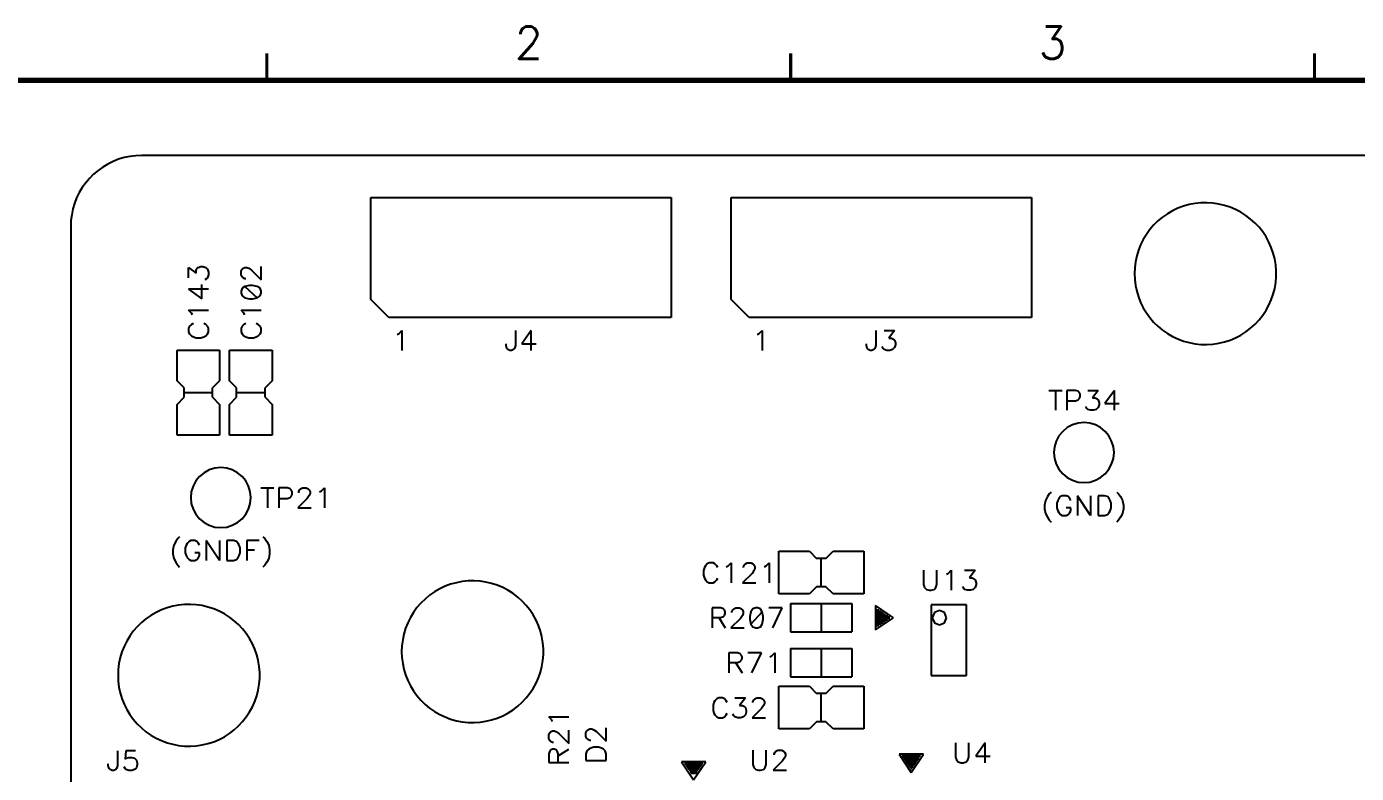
# Model space of a CAD drawing. Extents: x 295 to 953, y 10 to 290.
# Drawn here: x 518.4 to 642.1, y 220.5 to 290 of the extents above; entities that cross this region are included whole.
import ezdxf
from ezdxf.enums import TextEntityAlignment as Align

# ---------------------------------------------------------------- set-up
doc = ezdxf.new("R2010")
doc.units = 0
doc.header["$LTSCALE"] = 5
doc.header["$MEASUREMENT"] = 0
doc.layers.get('0').update_dxf_attribs({"linetype": 'CONTINUOUS', "lineweight": 25})
for name, color, linetype in [('DV-DPO-A6_TSK', 14, 'CONTINUOUS'), ('문자', 4, 'CONTINUOUS'), ('테두리', 3, 'CONTINUOUS')]:
    doc.layers.add(name, color=color, linetype=linetype)
doc.styles.get("Standard").update_dxf_attribs({"font": 'simplex.shx'})

# ---------------------------------------------------------------- blocks, each defined once
blk = doc.blocks.new('C')
at = {"layer": '테두리'}
for points, const_width in [([(63.75, 287.5), (63.75, 285)], 0.3), ([(112.5, 287.5), (112.5, 285)], 0.3), ([(161.25, 287.5), (161.25, 285)], 0.3), ([(15, 285), (15, 15), (405, 15), (405, 285), (15, 285)], 0.5)]:
    blk.add_lwpolyline(points, dxfattribs=dict(at, const_width=const_width))
at = {"layer": '문자'}
for s, p in [('2', (88.12, 288.5)), ('3', (136.88, 288.5))]:
    blk.add_text(s, height=3, dxfattribs=at).set_placement(p, align=Align.MIDDLE)

msp = doc.modelspace()

# ---------------------------------------------------------------- linework, layer by layer
at = {"layer": 'DV-DPO-A6_TSK', "color": 7}
for p, q in [((526.42, 277.44), (525.93, 277.2)), ((526.93, 277.64), (526.42, 277.44)), ((527.46, 277.8), (526.93, 277.64)), ((527.99, 277.91), (527.46, 277.8)), ((528.53, 277.97), (527.99, 277.91)), ((529.08, 278), (528.53, 277.97)), ((845.88, 278), (529.08, 278)), ((524.61, 276.25), (524.22, 275.87)), ((525.02, 276.61), (524.61, 276.25)), ((525.47, 276.92), (525.02, 276.61)), ((525.93, 277.2), (525.47, 276.92)), ((523.55, 275.01), (523.27, 274.54)), ((523.87, 275.45), (523.55, 275.01)), ((524.22, 275.87), (523.87, 275.45)), ((522.83, 273.54), (522.68, 273.02)), ((523.03, 274.05), (522.83, 273.54)), ((523.27, 274.54), (523.03, 274.05)), ((550.42, 274.08), (578.36, 274.08)), ((550.42, 264.58), (550.42, 274.08)), ((578.36, 274.08), (578.36, 262.9)), ((583.95, 274.08), (611.89, 274.08)), ((583.95, 264.58), (583.95, 274.08)), ((611.89, 274.08), (611.89, 262.9)), ((627.11, 273.53), (626.57, 273.42)), ((627.66, 273.58), (627.11, 273.53)), ((628.21, 273.59), (627.66, 273.58)), ((628.77, 273.56), (628.21, 273.59)), ((629.31, 273.48), (628.77, 273.56)), ((522.57, 272.48), (522.5, 271.94)), ((522.68, 273.02), (522.57, 272.48)), ((624.54, 272.57), (624.08, 272.25)), ((625.02, 272.84), (624.54, 272.57)), ((625.51, 273.08), (625.02, 272.84)), ((626.03, 273.27), (625.51, 273.08)), ((626.57, 273.42), (626.03, 273.27)), ((629.85, 273.35), (629.31, 273.48)), ((630.38, 273.19), (629.85, 273.35)), ((630.88, 272.97), (630.38, 273.19)), ((631.38, 272.71), (630.88, 272.97)), ((631.84, 272.41), (631.38, 272.71)), ((632.28, 272.08), (631.84, 272.41)), ((522.5, 271.94), (522.48, 271.4)), ((522.48, 271.4), (522.48, 75.6)), ((622.91, 271.1), (622.58, 270.65)), ((623.26, 271.51), (622.91, 271.1)), ((623.66, 271.9), (623.26, 271.51)), ((624.08, 272.25), (623.66, 271.9)), ((632.7, 271.71), (632.28, 272.08)), ((633.07, 271.31), (632.7, 271.71)), ((633.42, 270.88), (633.07, 271.31)), ((622.29, 270.18), (622.04, 269.68)), ((622.58, 270.65), (622.29, 270.18)), ((633.72, 270.41), (633.42, 270.88)), ((633.99, 269.93), (633.72, 270.41)), ((634.21, 269.42), (633.99, 269.93)), ((621.68, 268.64), (621.57, 268.1)), ((621.84, 269.17), (621.68, 268.64)), ((622.04, 269.68), (621.84, 269.17)), ((634.39, 268.91), (634.21, 269.42)), ((634.53, 268.37), (634.39, 268.91)), ((533.45, 266.6), (533.45, 267.58)), ((533.45, 267.58), (534.15, 267.04)), ((534.15, 267.31), (534.24, 267.49)), ((534.24, 267.49), (534.33, 267.58)), ((534.33, 267.58), (534.59, 267.66)), ((534.59, 267.66), (534.77, 267.66)), ((534.77, 267.66), (535.04, 267.58)), ((535.04, 267.58), (535.21, 267.4)), ((535.21, 267.4), (535.3, 267.13)), ((538.34, 267.22), (538.43, 267.4)), ((538.43, 267.4), (538.51, 267.49)), ((538.51, 267.49), (538.69, 267.58)), ((538.69, 267.58), (538.87, 267.58)), ((538.87, 267.58), (539.04, 267.49)), ((539.04, 267.49), (539.31, 267.31)), ((540.19, 266.42), (540.19, 267.66)), ((621.5, 267.55), (621.47, 267)), ((621.57, 268.1), (621.5, 267.55)), ((634.62, 267.83), (634.53, 268.37)), ((634.67, 267.27), (634.62, 267.83)), ((534.15, 267.04), (534.15, 267.31)), ((535.12, 266.51), (534.95, 266.42)), ((535.21, 266.6), (535.12, 266.51)), ((535.3, 266.87), (535.21, 266.6)), ((535.3, 267.13), (535.3, 266.87)), ((538.34, 266.87), (538.34, 267.22)), ((538.43, 266.69), (538.34, 266.87)), ((538.51, 266.6), (538.43, 266.69)), ((538.69, 266.51), (538.51, 266.6)), ((538.78, 266.51), (538.69, 266.51)), ((539.31, 267.31), (540.19, 266.42)), ((621.47, 267), (621.5, 266.45)), ((621.5, 266.45), (621.57, 265.9)), ((634.53, 265.62), (634.62, 266.17)), ((634.62, 266.17), (634.67, 266.72)), ((634.67, 266.72), (634.67, 267.27)), ((535.3, 265.54), (533.45, 265.54)), ((533.45, 265.54), (534.68, 264.66)), ((534.68, 264.66), (534.68, 265.98)), ((538.43, 265.63), (538.34, 265.36)), ((538.34, 265.36), (538.34, 265.18)), ((538.34, 265.18), (538.43, 264.92)), ((538.69, 265.8), (538.43, 265.63)), ((538.43, 264.92), (538.69, 264.74)), ((539.13, 265.89), (538.69, 265.8)), ((538.69, 265.8), (539.84, 264.74)), ((539.4, 265.89), (539.13, 265.89)), ((539.84, 265.8), (539.4, 265.89)), ((540.1, 265.63), (539.84, 265.8)), ((539.84, 264.74), (540.1, 264.92)), ((540.19, 265.36), (540.1, 265.63)), ((540.1, 264.92), (540.19, 265.18)), ((540.19, 265.18), (540.19, 265.36)), ((621.57, 265.9), (621.68, 265.36)), ((621.68, 265.36), (621.84, 264.83)), ((634.21, 264.57), (634.39, 265.09)), ((634.39, 265.09), (634.53, 265.62)), ((538.69, 264.74), (539.13, 264.66)), ((539.13, 264.66), (539.4, 264.66)), ((539.4, 264.66), (539.84, 264.74)), ((552.09, 262.9), (550.42, 264.58)), ((585.62, 262.9), (583.95, 264.58)), ((621.84, 264.83), (622.04, 264.31)), ((622.04, 264.31), (622.29, 263.82)), ((622.29, 263.82), (622.58, 263.35)), ((633.72, 263.58), (633.99, 264.06)), ((633.99, 264.06), (634.21, 264.57)), ((533.71, 263.33), (533.45, 263.6)), ((533.45, 263.6), (535.3, 263.6)), ((533.8, 263.16), (533.71, 263.33)), ((538.6, 263.33), (538.34, 263.6)), ((538.34, 263.6), (540.19, 263.6)), ((538.69, 263.16), (538.6, 263.33)), ((578.36, 262.9), (552.09, 262.9)), ((611.89, 262.9), (585.62, 262.9)), ((622.58, 263.35), (622.91, 262.9)), ((622.91, 262.9), (623.26, 262.48)), ((623.26, 262.48), (623.66, 262.09)), ((632.7, 262.28), (633.07, 262.69)), ((633.07, 262.69), (633.42, 263.12)), ((633.42, 263.12), (633.72, 263.58)), ((533.54, 262.09), (533.45, 261.91)), ((533.45, 261.91), (533.45, 261.56)), ((533.45, 261.56), (533.54, 261.38)), ((533.71, 262.27), (533.54, 262.09)), ((533.54, 261.38), (533.71, 261.21)), ((533.89, 262.36), (533.71, 262.27)), ((533.71, 261.21), (533.89, 261.12)), ((535.04, 262.27), (534.86, 262.36)), ((534.86, 261.12), (535.04, 261.21)), ((535.21, 262.09), (535.04, 262.27)), ((535.04, 261.21), (535.21, 261.38)), ((535.3, 261.91), (535.21, 262.09)), ((535.21, 261.38), (535.3, 261.56)), ((535.3, 261.56), (535.3, 261.91)), ((538.43, 262.09), (538.34, 261.91)), ((538.34, 261.91), (538.34, 261.56)), ((538.34, 261.56), (538.43, 261.38)), ((538.6, 262.27), (538.43, 262.09)), ((538.43, 261.38), (538.6, 261.21)), ((538.78, 262.36), (538.6, 262.27)), ((538.6, 261.21), (538.78, 261.12)), ((539.93, 262.27), (539.75, 262.36)), ((539.75, 261.12), (539.93, 261.21)), ((540.1, 262.09), (539.93, 262.27)), ((539.93, 261.21), (540.1, 261.38)), ((540.19, 261.91), (540.1, 262.09)), ((540.1, 261.38), (540.19, 261.56)), ((540.19, 261.56), (540.19, 261.91)), ((552.86, 261.33), (553.03, 261.42)), ((553.03, 261.42), (553.3, 261.69)), ((553.3, 261.69), (553.3, 259.85)), ((563.86, 261.69), (563.86, 260.29)), ((565.34, 261.69), (564.47, 260.46)), ((565.34, 259.85), (565.34, 261.69)), ((586.39, 261.33), (586.56, 261.42)), ((586.56, 261.42), (586.82, 261.69)), ((586.82, 261.69), (586.82, 259.85)), ((597.39, 261.69), (597.39, 260.29)), ((598.17, 261.69), (599.13, 261.69)), ((599.13, 261.69), (598.61, 260.99)), ((623.66, 262.09), (624.08, 261.74)), ((624.08, 261.74), (624.54, 261.42)), ((624.54, 261.42), (625.02, 261.15)), ((625.02, 261.15), (625.51, 260.91)), ((630.88, 261.03), (631.38, 261.28)), ((631.38, 261.28), (631.84, 261.58)), ((631.84, 261.58), (632.28, 261.91)), ((632.28, 261.91), (632.7, 262.28)), ((533.89, 261.12), (534.15, 261.03)), ((534.15, 261.03), (534.59, 261.03)), ((534.59, 261.03), (534.86, 261.12)), ((538.78, 261.12), (539.04, 261.03)), ((539.04, 261.03), (539.48, 261.03)), ((539.48, 261.03), (539.75, 261.12)), ((562.99, 260.29), (562.99, 260.46)), ((563.07, 260.03), (562.99, 260.29)), ((563.16, 259.94), (563.07, 260.03)), ((563.34, 259.85), (563.16, 259.94)), ((563.69, 259.94), (563.51, 259.85)), ((563.77, 260.03), (563.69, 259.94)), ((563.86, 260.29), (563.77, 260.03)), ((564.47, 260.46), (565.78, 260.46)), ((596.52, 260.29), (596.52, 260.46)), ((596.6, 260.03), (596.52, 260.29)), ((596.69, 259.94), (596.6, 260.03)), ((596.87, 259.85), (596.69, 259.94)), ((597.22, 259.94), (597.04, 259.85)), ((597.3, 260.03), (597.22, 259.94)), ((597.39, 260.29), (597.3, 260.03)), ((598.09, 260.03), (598, 260.2)), ((598.17, 259.94), (598.09, 260.03)), ((598.44, 259.85), (598.17, 259.94)), ((598.61, 260.99), (598.87, 260.99)), ((598.96, 259.94), (598.7, 259.85)), ((598.87, 260.99), (599.05, 260.9)), ((599.13, 260.11), (598.96, 259.94)), ((599.05, 260.9), (599.13, 260.81)), ((599.13, 260.81), (599.22, 260.55)), ((599.22, 260.37), (599.13, 260.11)), ((599.22, 260.55), (599.22, 260.37)), ((625.51, 260.91), (626.03, 260.72)), ((626.03, 260.72), (626.57, 260.57)), ((626.57, 260.57), (627.11, 260.47)), ((627.11, 260.47), (627.66, 260.41)), ((627.66, 260.41), (628.21, 260.4)), ((628.21, 260.4), (628.77, 260.43)), ((628.77, 260.43), (629.31, 260.51)), ((629.31, 260.51), (629.85, 260.64)), ((629.85, 260.64), (630.38, 260.81)), ((630.38, 260.81), (630.88, 261.03)), ((532.37, 257.02), (532.37, 259.88)), ((532.37, 259.88), (536.33, 259.88)), ((536.33, 259.88), (536.33, 257.02)), ((537.26, 257.02), (537.26, 259.88)), ((537.26, 259.88), (541.22, 259.88)), ((541.22, 259.88), (541.22, 257.02)), ((563.51, 259.85), (563.34, 259.85)), ((597.04, 259.85), (596.87, 259.85)), ((598.7, 259.85), (598.44, 259.85)), ((533.03, 256.36), (532.37, 257.02)), ((533.03, 255.48), (533.03, 256.36)), ((536.33, 257.02), (535.67, 256.36)), ((535.67, 255.48), (535.67, 256.36)), ((537.92, 256.36), (537.26, 257.02)), ((537.92, 255.48), (537.92, 256.36)), ((541.22, 257.02), (540.56, 256.36)), ((540.56, 255.48), (540.56, 256.36)), ((532.37, 254.82), (533.03, 255.48)), ((533.03, 255.92), (535.67, 255.92)), ((535.67, 255.48), (536.33, 254.82)), ((537.26, 254.82), (537.92, 255.48)), ((537.92, 255.92), (540.56, 255.92)), ((540.56, 255.48), (541.22, 254.82)), ((613.5, 256.13), (614.74, 256.13)), ((614.12, 256.13), (614.12, 254.27)), ((615.98, 256.13), (615.18, 256.13)), ((615.18, 256.13), (615.18, 254.27)), ((615.18, 255.15), (615.98, 255.15)), ((616.24, 256.04), (615.98, 256.13)), ((615.98, 255.15), (616.24, 255.24)), ((616.33, 255.95), (616.24, 256.04)), ((616.24, 255.24), (616.33, 255.33)), ((616.42, 255.77), (616.33, 255.95)), ((616.33, 255.33), (616.42, 255.51)), ((616.42, 255.51), (616.42, 255.77)), ((617.13, 256.13), (618.1, 256.13)), ((618.1, 256.13), (617.57, 255.42)), ((617.57, 255.42), (617.83, 255.42)), ((617.83, 255.42), (618.01, 255.33)), ((618.01, 255.33), (618.1, 255.24)), ((618.1, 255.24), (618.19, 254.98)), ((618.19, 254.98), (618.19, 254.8)), ((619.6, 256.13), (618.72, 254.89)), ((619.6, 254.27), (619.6, 256.13)), ((532.37, 251.96), (532.37, 254.82)), ((536.33, 254.82), (536.33, 251.96)), ((537.26, 251.96), (537.26, 254.82)), ((541.22, 254.82), (541.22, 251.96)), ((617.04, 254.45), (616.95, 254.62)), ((617.13, 254.36), (617.04, 254.45)), ((617.39, 254.27), (617.13, 254.36)), ((617.66, 254.27), (617.39, 254.27)), ((617.92, 254.36), (617.66, 254.27)), ((618.1, 254.53), (617.92, 254.36)), ((618.19, 254.8), (618.1, 254.53)), ((618.72, 254.89), (620.04, 254.89)), ((615.22, 252.66), (614.8, 252.31)), ((615.7, 252.91), (615.22, 252.66)), ((616.23, 253.07), (615.7, 252.91)), ((616.78, 253.12), (616.23, 253.07)), ((617.32, 253.07), (616.78, 253.12)), ((617.84, 252.91), (617.32, 253.07)), ((618.32, 252.66), (617.84, 252.91)), ((618.75, 252.31), (618.32, 252.66)), ((536.33, 251.96), (532.37, 251.96)), ((541.22, 251.96), (537.26, 251.96)), ((614.19, 251.4), (614.03, 250.88)), ((614.45, 251.88), (614.19, 251.4)), ((614.8, 252.31), (614.45, 251.88)), ((619.09, 251.88), (618.75, 252.31)), ((619.35, 251.4), (619.09, 251.88)), ((619.51, 250.88), (619.35, 251.4)), ((614.03, 250.88), (613.98, 250.33)), ((613.98, 250.33), (614.03, 249.79)), ((619.57, 250.33), (619.51, 250.88)), ((619.51, 249.79), (619.57, 250.33)), ((535.9, 248.88), (535.37, 248.72)), ((536.45, 248.93), (535.9, 248.88)), ((536.99, 248.88), (536.45, 248.93)), ((537.51, 248.72), (536.99, 248.88)), ((614.03, 249.79), (614.19, 249.26)), ((614.19, 249.26), (614.45, 248.78)), ((614.45, 248.78), (614.8, 248.36)), ((618.75, 248.36), (619.09, 248.78)), ((619.09, 248.78), (619.35, 249.26)), ((619.35, 249.26), (619.51, 249.79)), ((534.12, 247.69), (533.87, 247.21)), ((534.47, 248.12), (534.12, 247.69)), ((534.89, 248.46), (534.47, 248.12)), ((535.37, 248.72), (534.89, 248.46)), ((538, 248.46), (537.51, 248.72)), ((538.42, 248.12), (538, 248.46)), ((538.77, 247.69), (538.42, 248.12)), ((539.02, 247.21), (538.77, 247.69)), ((614.8, 248.36), (615.22, 248.01)), ((615.22, 248.01), (615.7, 247.75)), ((615.7, 247.75), (616.23, 247.59)), ((616.23, 247.59), (616.78, 247.54)), ((616.78, 247.54), (617.32, 247.59)), ((617.32, 247.59), (617.84, 247.75)), ((617.84, 247.75), (618.32, 248.01)), ((618.32, 248.01), (618.75, 248.36)), ((533.7, 246.69), (533.65, 246.14)), ((533.87, 247.21), (533.7, 246.69)), ((539.19, 246.69), (539.02, 247.21)), ((539.24, 246.14), (539.19, 246.69)), ((540.16, 247.04), (541.39, 247.04)), ((540.78, 247.04), (540.78, 245.19)), ((542.63, 247.04), (541.84, 247.04)), ((541.84, 247.04), (541.84, 245.19)), ((542.9, 246.96), (542.63, 247.04)), ((542.99, 246.87), (542.9, 246.96)), ((543.07, 246.69), (542.99, 246.87)), ((542.99, 246.25), (543.07, 246.42)), ((543.07, 246.42), (543.07, 246.69)), ((543.7, 246.69), (543.78, 246.87)), ((543.7, 246.6), (543.7, 246.69)), ((543.78, 246.87), (543.87, 246.96)), ((543.87, 246.96), (544.05, 247.04)), ((544.05, 247.04), (544.4, 247.04)), ((544.4, 247.04), (544.58, 246.96)), ((544.67, 246.34), (544.49, 246.07)), ((544.58, 246.96), (544.67, 246.87)), ((544.67, 246.87), (544.76, 246.69)), ((544.76, 246.51), (544.67, 246.34)), ((544.76, 246.69), (544.76, 246.51)), ((545.64, 246.69), (545.82, 246.78)), ((545.82, 246.78), (546.08, 247.04)), ((546.08, 247.04), (546.08, 245.19)), ((613.54, 246.49), (613.37, 246.23)), ((613.72, 246.66), (613.54, 246.49)), ((614.76, 246.32), (614.59, 246.23)), ((615.12, 246.32), (614.76, 246.32)), ((615.29, 246.23), (615.12, 246.32)), ((617.38, 244.48), (616.16, 246.32)), ((616.16, 246.32), (616.16, 244.48)), ((617.38, 246.32), (617.38, 244.48)), ((618.08, 246.32), (618.08, 244.48)), ((618.69, 246.32), (618.08, 246.32)), ((618.95, 246.23), (618.69, 246.32)), ((619.83, 246.66), (620, 246.49)), ((620, 246.49), (620.18, 246.23)), ((533.65, 246.14), (533.7, 245.6)), ((533.7, 245.6), (533.87, 245.07)), ((533.87, 245.07), (534.12, 244.59)), ((538.77, 244.59), (539.02, 245.07)), ((539.02, 245.07), (539.19, 245.6)), ((539.19, 245.6), (539.24, 246.14)), ((541.84, 246.07), (542.63, 246.07)), ((542.63, 246.07), (542.9, 246.16)), ((542.9, 246.16), (542.99, 246.25)), ((544.49, 246.07), (543.61, 245.19)), ((543.61, 245.19), (544.85, 245.19)), ((613.19, 245.88), (613.1, 245.44)), ((613.1, 245.44), (613.1, 245.09)), ((613.1, 245.09), (613.19, 244.66)), ((613.37, 246.23), (613.19, 245.88)), ((614.33, 245.88), (614.24, 245.62)), ((614.24, 245.62), (614.24, 245.18)), ((614.24, 245.18), (614.33, 244.92)), ((614.42, 246.06), (614.33, 245.88)), ((614.59, 246.23), (614.42, 246.06)), ((615.55, 245.18), (615.12, 245.18)), ((615.46, 246.06), (615.29, 246.23)), ((615.55, 245.88), (615.46, 246.06)), ((615.55, 244.92), (615.55, 245.18)), ((619.13, 246.06), (618.95, 246.23)), ((619.22, 245.88), (619.13, 246.06)), ((619.31, 245.62), (619.22, 245.88)), ((619.22, 244.92), (619.31, 245.18)), ((619.31, 245.18), (619.31, 245.62)), ((620.18, 246.23), (620.35, 245.88)), ((620.35, 245.88), (620.44, 245.44)), ((620.44, 245.09), (620.35, 244.66)), ((620.44, 245.44), (620.44, 245.09)), ((534.12, 244.59), (534.47, 244.17)), ((534.47, 244.17), (534.89, 243.82)), ((534.89, 243.82), (535.37, 243.56)), ((537.51, 243.56), (538, 243.82)), ((538, 243.82), (538.42, 244.17)), ((538.42, 244.17), (538.77, 244.59)), ((613.19, 244.66), (613.37, 244.31)), ((613.37, 244.31), (613.54, 244.04)), ((613.54, 244.04), (613.72, 243.87)), ((614.33, 244.92), (614.42, 244.74)), ((614.42, 244.74), (614.59, 244.57)), ((614.59, 244.57), (614.76, 244.48)), ((614.76, 244.48), (615.12, 244.48)), ((615.12, 244.48), (615.29, 244.57)), ((615.29, 244.57), (615.46, 244.74)), ((615.46, 244.74), (615.55, 244.92)), ((618.08, 244.48), (618.69, 244.48)), ((618.69, 244.48), (618.95, 244.57)), ((618.95, 244.57), (619.13, 244.74)), ((619.13, 244.74), (619.22, 244.92)), ((620, 244.04), (619.83, 243.87)), ((620.18, 244.31), (620, 244.04)), ((620.35, 244.66), (620.18, 244.31)), ((535.37, 243.56), (535.9, 243.4)), ((535.9, 243.4), (536.45, 243.35)), ((536.45, 243.35), (536.99, 243.4)), ((536.99, 243.4), (537.51, 243.56)), ((532.08, 241.71), (531.99, 241.27)), ((532.26, 242.06), (532.08, 241.71)), ((532.44, 242.32), (532.26, 242.06)), ((532.61, 242.5), (532.44, 242.32)), ((533.23, 241.71), (533.14, 241.45)), ((533.14, 241.45), (533.14, 241)), ((533.32, 241.88), (533.23, 241.71)), ((533.49, 242.06), (533.32, 241.88)), ((533.67, 242.15), (533.49, 242.06)), ((534.02, 242.15), (533.67, 242.15)), ((534.2, 242.06), (534.02, 242.15)), ((534.37, 241.88), (534.2, 242.06)), ((534.46, 241.71), (534.37, 241.88)), ((536.31, 240.3), (535.08, 242.15)), ((535.08, 242.15), (535.08, 240.3)), ((536.31, 242.15), (536.31, 240.3)), ((537.02, 242.15), (537.02, 240.3)), ((537.63, 242.15), (537.02, 242.15)), ((537.9, 242.06), (537.63, 242.15)), ((538.07, 241.88), (537.9, 242.06)), ((538.16, 241.71), (538.07, 241.88)), ((538.25, 241.45), (538.16, 241.71)), ((538.25, 241), (538.25, 241.45)), ((540.01, 242.15), (538.87, 242.15)), ((538.87, 242.15), (538.87, 240.3)), ((540.36, 242.5), (540.54, 242.32)), ((540.54, 242.32), (540.72, 242.06)), ((540.72, 242.06), (540.9, 241.71)), ((540.9, 241.71), (540.99, 241.27)), ((531.99, 241.27), (531.99, 240.91)), ((531.99, 240.91), (532.08, 240.47)), ((532.08, 240.47), (532.26, 240.12)), ((532.26, 240.12), (532.44, 239.86)), ((533.14, 241), (533.23, 240.74)), ((533.23, 240.74), (533.32, 240.56)), ((533.32, 240.56), (533.49, 240.38)), ((533.49, 240.38), (533.67, 240.3)), ((533.67, 240.3), (534.02, 240.3)), ((534.46, 241), (534.02, 241)), ((534.02, 240.3), (534.2, 240.38)), ((534.2, 240.38), (534.37, 240.56)), ((534.37, 240.56), (534.46, 240.74)), ((534.46, 240.74), (534.46, 241)), ((537.02, 240.3), (537.63, 240.3)), ((537.63, 240.3), (537.9, 240.38)), ((537.9, 240.38), (538.07, 240.56)), ((538.07, 240.56), (538.16, 240.74)), ((538.16, 240.74), (538.25, 241)), ((538.87, 241.27), (539.57, 241.27)), ((540.72, 240.12), (540.54, 239.86)), ((540.9, 240.47), (540.72, 240.12)), ((540.99, 240.91), (540.9, 240.47)), ((540.99, 241.27), (540.99, 240.91)), ((588.37, 237.18), (588.37, 241.14)), ((588.37, 241.14), (591.23, 241.14)), ((591.23, 241.14), (591.89, 240.48)), ((592.76, 240.48), (591.89, 240.48)), ((592.33, 237.84), (592.33, 240.48)), ((592.76, 240.48), (593.42, 241.14)), ((593.42, 241.14), (596.28, 241.14)), ((596.28, 241.14), (596.28, 237.18)), ((532.44, 239.86), (532.61, 239.68)), ((540.54, 239.86), (540.36, 239.68)), ((581.46, 239.62), (581.37, 239.35)), ((581.37, 239.35), (581.37, 238.91)), ((581.37, 238.91), (581.46, 238.65)), ((581.55, 239.8), (581.46, 239.62)), ((581.72, 239.97), (581.55, 239.8)), ((581.9, 240.06), (581.72, 239.97)), ((582.25, 240.06), (581.9, 240.06)), ((582.43, 239.97), (582.25, 240.06)), ((582.61, 239.8), (582.43, 239.97)), ((582.69, 239.62), (582.61, 239.8)), ((583.49, 239.71), (583.67, 239.8)), ((583.67, 239.8), (583.93, 240.06)), ((583.93, 240.06), (583.93, 238.2)), ((585.88, 239.09), (585, 238.2)), ((585.09, 239.71), (585.17, 239.88)), ((585.09, 239.62), (585.09, 239.71)), ((585.17, 239.88), (585.26, 239.97)), ((585.26, 239.97), (585.44, 240.06)), ((585.44, 240.06), (585.79, 240.06)), ((585.79, 240.06), (585.97, 239.97)), ((586.06, 239.35), (585.88, 239.09)), ((585.97, 239.97), (586.06, 239.88)), ((586.06, 239.88), (586.14, 239.71)), ((586.14, 239.53), (586.06, 239.35)), ((586.14, 239.71), (586.14, 239.53)), ((587.03, 239.71), (587.2, 239.8)), ((587.2, 239.8), (587.47, 240.06)), ((587.47, 240.06), (587.47, 238.2)), ((601.85, 239.37), (601.85, 238.04)), ((603.09, 238.04), (603.09, 239.37)), ((603.98, 239.01), (604.16, 239.1)), ((604.16, 239.1), (604.42, 239.37)), ((604.42, 239.37), (604.42, 237.51)), ((605.67, 239.37), (606.64, 239.37)), ((606.64, 239.37), (606.11, 238.66)), ((556.82, 237.65), (556.34, 237.37)), ((557.32, 237.88), (556.82, 237.65)), ((557.83, 238.08), (557.32, 237.88)), ((558.37, 238.22), (557.83, 238.08)), ((558.91, 238.33), (558.37, 238.22)), ((559.46, 238.38), (558.91, 238.33)), ((560.01, 238.39), (559.46, 238.38)), ((560.57, 238.36), (560.01, 238.39)), ((561.11, 238.28), (560.57, 238.36)), ((561.65, 238.15), (561.11, 238.28)), ((562.17, 237.98), (561.65, 238.15)), ((562.68, 237.77), (562.17, 237.98)), ((563.17, 237.51), (562.68, 237.77)), ((581.46, 238.65), (581.55, 238.47)), ((581.55, 238.47), (581.72, 238.29)), ((581.72, 238.29), (581.9, 238.2)), ((581.9, 238.2), (582.25, 238.2)), ((582.25, 238.2), (582.43, 238.29)), ((582.43, 238.29), (582.61, 238.47)), ((582.61, 238.47), (582.69, 238.65)), ((585, 238.2), (586.23, 238.2)), ((591.89, 237.84), (591.23, 237.18)), ((592.76, 237.84), (591.89, 237.84)), ((593.42, 237.18), (592.76, 237.84)), ((601.85, 238.04), (601.94, 237.77)), ((601.94, 237.77), (602.11, 237.6)), ((602.82, 237.6), (603, 237.77)), ((603, 237.77), (603.09, 238.04)), ((605.58, 237.68), (605.49, 237.86)), ((605.67, 237.6), (605.58, 237.68)), ((606.11, 238.66), (606.38, 238.66)), ((606.38, 238.66), (606.55, 238.57)), ((606.64, 237.77), (606.46, 237.6)), ((606.55, 238.57), (606.64, 238.48)), ((606.64, 238.48), (606.73, 238.22)), ((606.73, 238.04), (606.64, 237.77)), ((606.73, 238.22), (606.73, 238.04)), ((555.46, 236.7), (555.06, 236.32)), ((555.88, 237.05), (555.46, 236.7)), ((556.34, 237.37), (555.88, 237.05)), ((563.64, 237.22), (563.17, 237.51)), ((564.08, 236.88), (563.64, 237.22)), ((564.49, 236.51), (564.08, 236.88)), ((564.87, 236.11), (564.49, 236.51)), ((591.23, 237.18), (588.37, 237.18)), ((596.28, 237.18), (593.42, 237.18)), ((602.11, 237.6), (602.38, 237.51)), ((602.38, 237.51), (602.56, 237.51)), ((602.56, 237.51), (602.82, 237.6)), ((605.93, 237.51), (605.67, 237.6)), ((606.2, 237.51), (605.93, 237.51)), ((606.46, 237.6), (606.2, 237.51)), ((529.94, 235.17), (529.48, 234.85)), ((530.42, 235.44), (529.94, 235.17)), ((530.92, 235.68), (530.42, 235.44)), ((531.44, 235.87), (530.92, 235.68)), ((531.97, 236.03), (531.44, 235.87)), ((532.51, 236.13), (531.97, 236.03)), ((533.06, 236.18), (532.51, 236.13)), ((533.61, 236.2), (533.06, 236.18)), ((534.16, 236.16), (533.61, 236.2)), ((534.71, 236.08), (534.16, 236.16)), ((535.25, 235.95), (534.71, 236.08)), ((535.78, 235.79), (535.25, 235.95)), ((536.29, 235.57), (535.78, 235.79)), ((536.78, 235.32), (536.29, 235.57)), ((537.24, 235.02), (536.78, 235.32)), ((554.38, 235.45), (554.09, 234.97)), ((554.7, 235.9), (554.38, 235.45)), ((555.06, 236.32), (554.7, 235.9)), ((565.21, 235.68), (564.87, 236.11)), ((565.52, 235.22), (565.21, 235.68)), ((565.78, 234.73), (565.52, 235.22)), ((582.95, 235.87), (582.16, 235.87)), ((582.16, 235.87), (582.16, 234.01)), ((583.22, 235.78), (582.95, 235.87)), ((583.31, 235.69), (583.22, 235.78)), ((583.22, 235.08), (583.31, 235.16)), ((583.39, 235.52), (583.31, 235.69)), ((583.31, 235.16), (583.39, 235.34)), ((583.39, 235.34), (583.39, 235.52)), ((584.01, 235.52), (584.1, 235.69)), ((584.01, 235.43), (584.01, 235.52)), ((584.1, 235.69), (584.19, 235.78)), ((584.19, 235.78), (584.36, 235.87)), ((584.36, 235.87), (584.72, 235.87)), ((584.72, 235.87), (584.9, 235.78)), ((584.98, 235.16), (584.81, 234.9)), ((584.9, 235.78), (584.98, 235.69)), ((584.98, 235.69), (585.07, 235.52)), ((585.07, 235.34), (584.98, 235.16)), ((585.07, 235.52), (585.07, 235.34)), ((585.78, 235.52), (585.69, 235.08)), ((585.96, 235.78), (585.78, 235.52)), ((586.84, 235.52), (585.78, 234.37)), ((586.23, 235.87), (585.96, 235.78)), ((586.4, 235.87), (586.23, 235.87)), ((586.67, 235.78), (586.4, 235.87)), ((586.84, 235.52), (586.67, 235.78)), ((586.93, 235.08), (586.84, 235.52)), ((588.7, 235.87), (587.46, 235.87)), ((587.81, 234.01), (588.7, 235.87)), ((589.47, 236.29), (595.18, 236.29)), ((589.47, 236.29), (589.47, 233.64)), ((592.33, 236.29), (592.33, 233.64)), ((595.18, 236.29), (595.18, 233.64)), ((597.36, 236.1), (597.36, 233.83)), ((599.06, 234.96), (597.36, 236.1)), ((597.5, 235.83), (597.51, 235.83)), ((597.5, 235.7), (597.71, 235.7)), ((597.5, 235.56), (597.92, 235.56)), ((597.5, 235.43), (598.11, 235.43)), ((597.5, 235.29), (598.31, 235.29)), ((597.5, 235.16), (598.51, 235.16)), ((602.55, 236.17), (602.55, 229.57)), ((605.85, 236.17), (602.55, 236.17)), ((602.85, 235.43), (602.66, 234.96)), ((603.32, 235.62), (602.85, 235.43)), ((603.79, 235.43), (603.32, 235.62)), ((603.98, 234.96), (603.79, 235.43)), ((605.85, 229.57), (605.85, 236.17)), ((528.66, 234.11), (528.3, 233.7)), ((529.06, 234.5), (528.66, 234.11)), ((529.48, 234.85), (529.06, 234.5)), ((537.68, 234.68), (537.24, 235.02)), ((538.09, 234.32), (537.68, 234.68)), ((538.47, 233.91), (538.09, 234.32)), ((538.82, 233.48), (538.47, 233.91)), ((553.64, 233.97), (553.48, 233.44)), ((553.84, 234.48), (553.64, 233.97)), ((554.09, 234.97), (553.84, 234.48)), ((566.01, 234.23), (565.78, 234.73)), ((566.19, 233.71), (566.01, 234.23)), ((582.16, 234.99), (582.95, 234.99)), ((582.78, 234.99), (583.39, 234.01)), ((582.95, 234.99), (583.22, 235.08)), ((584.81, 234.9), (583.92, 234.01)), ((583.92, 234.01), (585.16, 234.01)), ((585.69, 235.08), (585.69, 234.81)), ((585.69, 234.81), (585.78, 234.37)), ((585.78, 234.37), (585.96, 234.1)), ((585.96, 234.1), (586.23, 234.01)), ((586.23, 234.01), (586.4, 234.01)), ((586.4, 234.01), (586.67, 234.1)), ((586.67, 234.1), (586.84, 234.37)), ((586.84, 234.37), (586.93, 234.81)), ((586.93, 234.81), (586.93, 235.08)), ((597.36, 233.83), (599.06, 234.96)), ((597.5, 235.03), (598.71, 235.03)), ((597.5, 234.89), (598.7, 234.89)), ((597.5, 234.76), (598.5, 234.76)), ((597.5, 234.62), (598.3, 234.62)), ((597.5, 234.49), (598.09, 234.49)), ((597.5, 234.36), (597.89, 234.36)), ((597.5, 234.23), (597.69, 234.23)), ((602.66, 234.96), (602.85, 234.49)), ((602.85, 234.49), (603.32, 234.3)), ((603.32, 234.3), (603.79, 234.49)), ((603.79, 234.49), (603.98, 234.96)), ((527.69, 232.78), (527.45, 232.28)), ((527.98, 233.25), (527.69, 232.78)), ((528.3, 233.7), (527.98, 233.25)), ((539.12, 233.02), (538.82, 233.48)), ((539.39, 232.53), (539.12, 233.02)), ((553.37, 232.9), (553.3, 232.35)), ((553.48, 233.44), (553.37, 232.9)), ((566.33, 233.17), (566.19, 233.71)), ((566.42, 232.62), (566.33, 233.17)), ((589.47, 233.64), (595.18, 233.64)), ((527.24, 231.77), (527.08, 231.24)), ((527.45, 232.28), (527.24, 231.77)), ((539.61, 232.02), (539.39, 232.53)), ((539.79, 231.5), (539.61, 232.02)), ((539.93, 230.97), (539.79, 231.5)), ((553.3, 232.35), (553.27, 231.8)), ((553.27, 231.8), (553.3, 231.25)), ((566.47, 232.07), (566.42, 232.62)), ((566.42, 230.97), (566.47, 231.52)), ((566.47, 231.52), (566.47, 232.07)), ((584.53, 231.69), (583.73, 231.69)), ((583.73, 231.69), (583.73, 229.82)), ((584.79, 231.6), (584.53, 231.69)), ((584.88, 231.51), (584.79, 231.6)), ((584.97, 231.33), (584.88, 231.51)), ((586.75, 231.69), (585.5, 231.69)), ((585.86, 229.82), (586.75, 231.69)), ((587.72, 231.42), (587.99, 231.69)), ((587.99, 231.69), (587.99, 229.82)), ((589.47, 232.1), (595.18, 232.1)), ((589.47, 232.1), (589.47, 229.45)), ((592.33, 232.1), (592.33, 229.45)), ((595.18, 232.1), (595.18, 229.45)), ((526.96, 230.7), (526.9, 230.15)), ((527.08, 231.24), (526.96, 230.7)), ((540.02, 230.43), (539.93, 230.97)), ((540.07, 229.87), (540.02, 230.43)), ((553.3, 231.25), (553.37, 230.69)), ((553.37, 230.69), (553.48, 230.16)), ((566.19, 229.89), (566.33, 230.43)), ((566.33, 230.43), (566.42, 230.97)), ((583.73, 230.8), (584.53, 230.8)), ((584.35, 230.8), (584.97, 229.82)), ((584.53, 230.8), (584.79, 230.89)), ((584.79, 230.89), (584.88, 230.98)), ((584.88, 230.98), (584.97, 231.16)), ((584.97, 231.16), (584.97, 231.33)), ((587.55, 231.33), (587.72, 231.42)), ((526.9, 230.15), (526.88, 229.6)), ((526.88, 229.6), (526.9, 229.05)), ((526.9, 229.05), (526.96, 228.5)), ((540.02, 228.77), (540.07, 229.32)), ((540.07, 229.32), (540.07, 229.87)), ((553.48, 230.16), (553.64, 229.63)), ((553.64, 229.63), (553.84, 229.11)), ((553.84, 229.11), (554.09, 228.62)), ((565.78, 228.86), (566.01, 229.37)), ((566.01, 229.37), (566.19, 229.89)), ((589.47, 229.45), (595.18, 229.45)), ((602.55, 229.57), (605.85, 229.57)), ((526.96, 228.5), (527.08, 227.96)), ((527.08, 227.96), (527.24, 227.43)), ((539.79, 227.69), (539.93, 228.22)), ((539.93, 228.22), (540.02, 228.77)), ((554.09, 228.62), (554.38, 228.15)), ((554.38, 228.15), (554.7, 227.7)), ((564.87, 227.49), (565.21, 227.92)), ((565.21, 227.92), (565.52, 228.38)), ((565.52, 228.38), (565.78, 228.86)), ((588.37, 224.6), (588.37, 228.57)), ((588.37, 228.57), (591.23, 228.57)), ((591.23, 228.57), (591.89, 227.91)), ((592.76, 227.91), (591.89, 227.91)), ((592.33, 225.26), (592.33, 227.91)), ((592.76, 227.91), (593.42, 228.57)), ((593.42, 228.57), (596.28, 228.57)), ((596.28, 228.57), (596.28, 224.6)), ((527.24, 227.43), (527.45, 226.91)), ((527.45, 226.91), (527.69, 226.42)), ((539.12, 226.18), (539.39, 226.66)), ((539.39, 226.66), (539.61, 227.17)), ((539.61, 227.17), (539.79, 227.69)), ((554.7, 227.7), (555.06, 227.28)), ((555.06, 227.28), (555.46, 226.89)), ((555.46, 226.89), (555.88, 226.54)), ((555.88, 226.54), (556.34, 226.22)), ((563.64, 226.37), (564.08, 226.71)), ((564.08, 226.71), (564.49, 227.08)), ((564.49, 227.08), (564.87, 227.49)), ((582.33, 227.05), (582.25, 226.79)), ((582.25, 226.79), (582.25, 226.34)), ((582.42, 227.23), (582.33, 227.05)), ((582.6, 227.41), (582.42, 227.23)), ((582.78, 227.5), (582.6, 227.41)), ((583.13, 227.5), (582.78, 227.5)), ((583.31, 227.41), (583.13, 227.5)), ((583.49, 227.23), (583.31, 227.41)), ((583.58, 227.05), (583.49, 227.23)), ((584.29, 227.5), (585.26, 227.5)), ((585.26, 227.5), (584.73, 226.79)), ((584.73, 226.79), (585, 226.79)), ((585, 226.79), (585.17, 226.7)), ((585.17, 226.7), (585.26, 226.61)), ((585.26, 226.61), (585.35, 226.34)), ((586.77, 226.52), (585.88, 225.63)), ((585.97, 227.14), (586.06, 227.32)), ((585.97, 227.05), (585.97, 227.14)), ((586.06, 227.32), (586.15, 227.41)), ((586.15, 227.41), (586.33, 227.5)), ((586.33, 227.5), (586.68, 227.5)), ((586.68, 227.5), (586.86, 227.41)), ((586.95, 226.79), (586.77, 226.52)), ((586.86, 227.41), (586.95, 227.32)), ((586.95, 227.32), (587.04, 227.14)), ((587.04, 226.97), (586.95, 226.79)), ((587.04, 227.14), (587.04, 226.97)), ((527.69, 226.42), (527.98, 225.94)), ((527.98, 225.94), (528.3, 225.5)), ((528.3, 225.5), (528.66, 225.08)), ((538.09, 224.88), (538.47, 225.29)), ((538.47, 225.29), (538.82, 225.72)), ((538.82, 225.72), (539.12, 226.18)), ((556.34, 226.22), (556.82, 225.95)), ((556.82, 225.95), (557.32, 225.72)), ((557.32, 225.72), (557.83, 225.52)), ((557.83, 225.52), (558.37, 225.37)), ((558.37, 225.37), (558.91, 225.27)), ((558.91, 225.27), (559.46, 225.21)), ((560.57, 225.23), (561.11, 225.31)), ((561.11, 225.31), (561.65, 225.44)), ((561.65, 225.44), (562.17, 225.61)), ((562.17, 225.61), (562.68, 225.83)), ((562.68, 225.83), (563.17, 226.08)), ((563.17, 226.08), (563.64, 226.37)), ((567.23, 225.48), (566.96, 225.74)), ((566.96, 225.74), (568.83, 225.74)), ((567.32, 225.3), (567.23, 225.48)), ((582.25, 226.34), (582.33, 226.08)), ((582.33, 226.08), (582.42, 225.9)), ((582.42, 225.9), (582.6, 225.72)), ((582.6, 225.72), (582.78, 225.63)), ((582.78, 225.63), (583.13, 225.63)), ((583.13, 225.63), (583.31, 225.72)), ((583.31, 225.72), (583.49, 225.9)), ((583.49, 225.9), (583.58, 226.08)), ((584.2, 225.81), (584.11, 225.99)), ((584.29, 225.72), (584.2, 225.81)), ((584.55, 225.63), (584.29, 225.72)), ((584.82, 225.63), (584.55, 225.63)), ((585.09, 225.72), (584.82, 225.63)), ((585.26, 225.9), (585.09, 225.72)), ((585.35, 226.17), (585.26, 225.9)), ((585.35, 226.34), (585.35, 226.17)), ((585.88, 225.63), (587.13, 225.63)), ((591.89, 225.26), (591.23, 224.6)), ((592.76, 225.26), (591.89, 225.26)), ((593.42, 224.6), (592.76, 225.26)), ((528.66, 225.08), (529.06, 224.69)), ((529.06, 224.69), (529.48, 224.34)), ((529.48, 224.34), (529.94, 224.02)), ((529.94, 224.02), (530.42, 223.75)), ((536.78, 223.88), (537.24, 224.18)), ((537.24, 224.18), (537.68, 224.51)), ((537.68, 224.51), (538.09, 224.88)), ((559.46, 225.21), (560.01, 225.2)), ((560.01, 225.2), (560.57, 225.23)), ((566.96, 224.06), (567.05, 224.23)), ((566.96, 223.7), (566.96, 224.06)), ((567.05, 224.23), (567.14, 224.32)), ((567.14, 224.32), (567.32, 224.41)), ((567.32, 224.41), (567.49, 224.41)), ((567.49, 224.41), (567.67, 224.32)), ((567.67, 224.32), (567.94, 224.15)), ((567.94, 224.15), (568.83, 223.26)), ((568.83, 223.26), (568.83, 224.5)), ((570.43, 224.25), (570.52, 224.44)), ((570.43, 223.89), (570.43, 224.25)), ((570.52, 224.44), (570.61, 224.53)), ((570.61, 224.53), (570.79, 224.61)), ((570.79, 224.61), (570.97, 224.61)), ((570.97, 224.61), (571.15, 224.53)), ((571.15, 224.53), (571.42, 224.35)), ((571.42, 224.35), (572.32, 223.45)), ((572.32, 223.45), (572.32, 224.7)), ((591.23, 224.6), (588.37, 224.6)), ((596.28, 224.6), (593.42, 224.6)), ((530.42, 223.75), (530.92, 223.51)), ((530.92, 223.51), (531.44, 223.32)), ((531.44, 223.32), (531.97, 223.17)), ((531.97, 223.17), (532.51, 223.07)), ((532.51, 223.07), (533.06, 223.01)), ((533.06, 223.01), (533.61, 223)), ((533.61, 223), (534.16, 223.03)), ((534.16, 223.03), (534.71, 223.11)), ((534.71, 223.11), (535.25, 223.24)), ((535.25, 223.24), (535.78, 223.41)), ((535.78, 223.41), (536.29, 223.63)), ((536.29, 223.63), (536.78, 223.88)), ((567.05, 223.52), (566.96, 223.7)), ((567.14, 223.44), (567.05, 223.52)), ((567.32, 223.35), (567.14, 223.44)), ((567.41, 223.35), (567.32, 223.35)), ((570.52, 223.71), (570.43, 223.89)), ((570.61, 223.63), (570.52, 223.71)), ((570.79, 223.54), (570.61, 223.63)), ((570.88, 222.82), (570.7, 222.73)), ((570.88, 223.54), (570.79, 223.54)), ((571.15, 222.91), (570.88, 222.82)), ((571.6, 222.91), (571.15, 222.91)), ((571.87, 222.82), (571.6, 222.91)), ((572.05, 222.73), (571.87, 222.82)), ((604.82, 223.32), (604.82, 221.98)), ((606.07, 221.98), (606.07, 223.32)), ((607.59, 223.32), (606.7, 222.07)), ((607.59, 221.45), (607.59, 223.32)), ((526.84, 222.57), (526.84, 221.17)), ((527.62, 222.57), (527.54, 221.78)), ((527.54, 221.78), (527.62, 221.87)), ((528.5, 222.57), (527.62, 222.57)), ((527.62, 221.87), (527.89, 221.95)), ((527.89, 221.95), (528.15, 221.95)), ((528.15, 221.95), (528.41, 221.87)), ((528.41, 221.87), (528.59, 221.69)), ((528.59, 221.69), (528.67, 221.43)), ((567.05, 222.55), (566.96, 222.28)), ((566.96, 222.28), (566.96, 221.48)), ((567.14, 222.64), (567.05, 222.55)), ((567.32, 222.73), (567.14, 222.64)), ((567.49, 222.73), (567.32, 222.73)), ((567.67, 222.64), (567.49, 222.73)), ((567.76, 222.55), (567.67, 222.64)), ((567.85, 222.28), (567.76, 222.55)), ((567.85, 222.1), (568.83, 222.73)), ((567.85, 221.48), (567.85, 222.28)), ((570.52, 222.55), (570.43, 222.28)), ((570.43, 222.28), (570.43, 221.66)), ((570.43, 221.66), (572.32, 221.66)), ((570.7, 222.73), (570.52, 222.55)), ((572.23, 222.55), (572.05, 222.73)), ((572.32, 222.28), (572.23, 222.55)), ((572.32, 221.66), (572.32, 222.28)), ((581.59, 221.55), (579.31, 221.55)), ((579.31, 221.55), (580.45, 219.85)), ((580.45, 219.85), (581.59, 221.55)), ((585.96, 222.63), (585.96, 221.28)), ((587.21, 221.28), (587.21, 222.63)), ((588.73, 221.64), (587.84, 220.75)), ((587.93, 222.27), (588.02, 222.45)), ((587.93, 222.18), (587.93, 222.27)), ((588.02, 222.45), (588.11, 222.54)), ((588.11, 222.54), (588.29, 222.63)), ((588.29, 222.63), (588.65, 222.63)), ((588.65, 222.63), (588.82, 222.54)), ((588.91, 221.91), (588.73, 221.64)), ((588.82, 222.54), (588.91, 222.45)), ((588.91, 222.45), (589, 222.27)), ((589, 222.09), (588.91, 221.91)), ((589, 222.27), (589, 222.09)), ((601.84, 222.25), (599.57, 222.25)), ((599.57, 222.25), (600.7, 220.55)), ((599.84, 222.09), (601.57, 222.09)), ((599.93, 221.96), (601.48, 221.96)), ((600.02, 221.83), (601.4, 221.83)), ((600.11, 221.7), (601.31, 221.7)), ((600.19, 221.57), (601.22, 221.57)), ((600.7, 220.55), (601.84, 222.25)), ((604.82, 221.98), (604.91, 221.71)), ((604.91, 221.71), (605.08, 221.54)), ((605.08, 221.54), (605.35, 221.45)), ((605.53, 221.45), (605.8, 221.54)), ((605.8, 221.54), (605.98, 221.71)), ((605.98, 221.71), (606.07, 221.98)), ((606.7, 222.07), (608.04, 222.07)), ((525.97, 221.17), (525.97, 221.35)), ((526.05, 220.91), (525.97, 221.17)), ((526.14, 220.82), (526.05, 220.91)), ((526.32, 220.73), (526.14, 220.82)), ((526.49, 220.73), (526.32, 220.73)), ((526.67, 220.82), (526.49, 220.73)), ((526.75, 220.91), (526.67, 220.82)), ((526.84, 221.17), (526.75, 220.91)), ((527.54, 220.91), (527.45, 221.08)), ((527.62, 220.82), (527.54, 220.91)), ((527.89, 220.73), (527.62, 220.82)), ((528.15, 220.73), (527.89, 220.73)), ((528.41, 220.82), (528.15, 220.73)), ((528.59, 220.99), (528.41, 220.82)), ((528.67, 221.26), (528.59, 220.99)), ((528.67, 221.43), (528.67, 221.26)), ((566.96, 221.48), (568.83, 221.48)), ((579.59, 221.39), (581.31, 221.39)), ((579.68, 221.26), (581.22, 221.26)), ((579.76, 221.13), (581.14, 221.13)), ((579.85, 221), (581.05, 221)), ((579.93, 220.88), (580.97, 220.88)), ((580.02, 220.75), (580.88, 220.75)), ((580.11, 220.62), (580.79, 220.62)), ((580.19, 220.49), (580.71, 220.49)), ((585.96, 221.28), (586.05, 221.02)), ((586.05, 221.02), (586.23, 220.84)), ((586.23, 220.84), (586.49, 220.75)), ((586.49, 220.75), (586.67, 220.75)), ((586.67, 220.75), (586.94, 220.84)), ((586.94, 220.84), (587.12, 221.02)), ((587.12, 221.02), (587.21, 221.28)), ((587.84, 220.75), (589.09, 220.75)), ((600.27, 221.45), (601.14, 221.45)), ((600.36, 221.32), (601.05, 221.32)), ((600.45, 221.19), (600.97, 221.19)), ((600.54, 221.06), (600.88, 221.06)), ((600.62, 220.93), (600.79, 220.93)), ((605.35, 221.45), (605.53, 221.45))]:
    msp.add_line(p, q, dxfattribs=at)

# ---------------------------------------------------------------- block references
msp.add_blockref('C', (476.98, 0))

doc.saveas('drawing.dxf')
